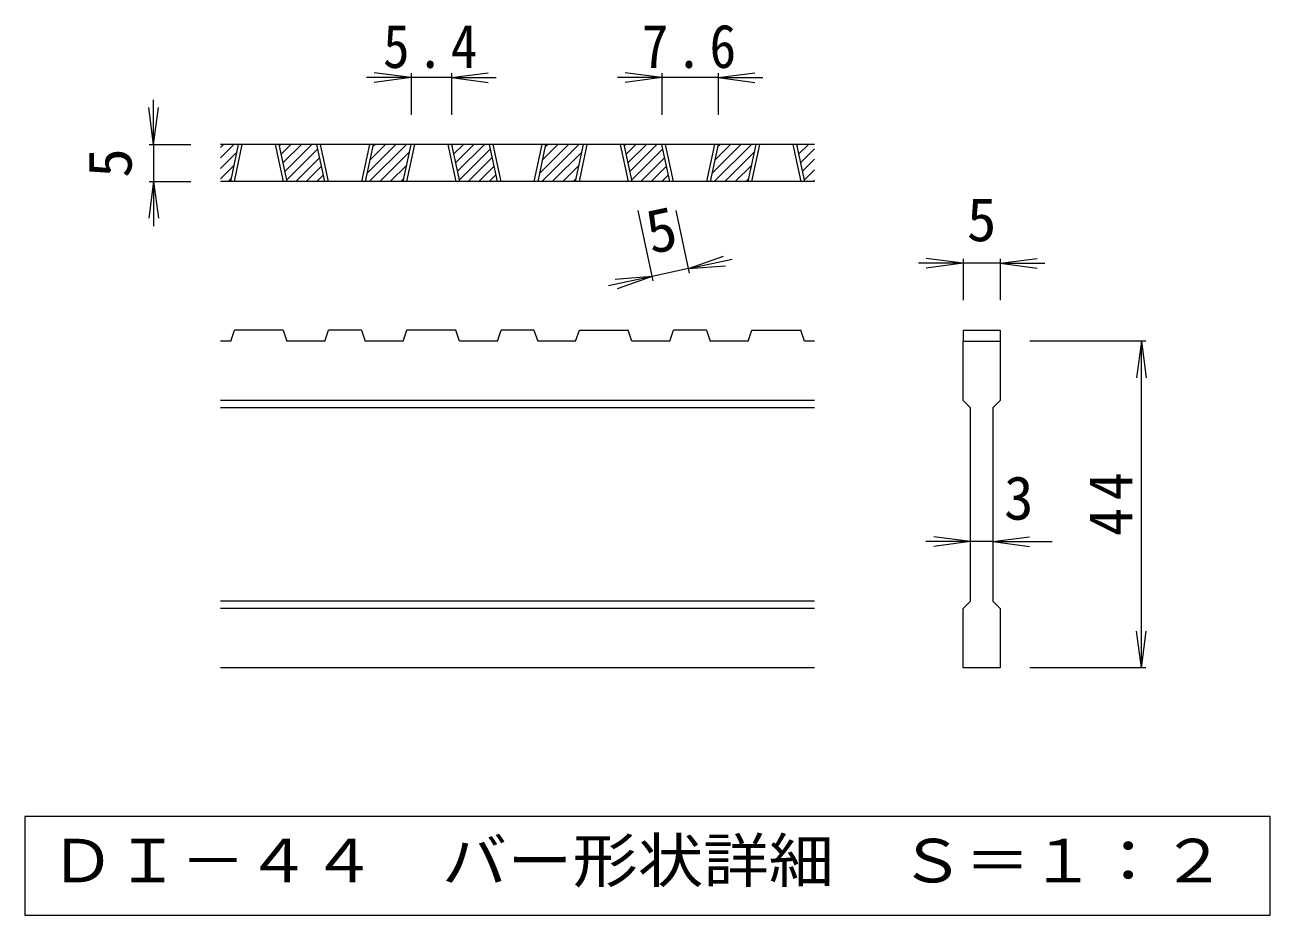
# Model space of a CAD drawing. Units: millimetres on the paper, enlarged 10 times, with parts at other scales. Extents: x -1794 to 1830, y -1374 to 1335.
# Drawn here: x -1794 to -956, y -1098 to -499 of the extents above; entities that cross this region are included whole.
import ezdxf
from ezdxf.enums import TextEntityAlignment as Align

# ---------------------------------------------------------------- set-up
doc = ezdxf.new("R2010")
doc.units = ezdxf.units.MM
doc.header["$LTSCALE"] = 10
doc.layers.add('D-0', color=3, linetype='Continuous', lineweight=9)
doc.layers.add('D-4', color=7, linetype='Continuous', lineweight=9)
doc.styles.add('ＭＳ ゴシック', font='')
doc.styles.get('ＭＳ ゴシック').set_extended_font_data('MS Gothic')

msp = doc.modelspace()

# ---------------------------------------------------------------- linework, layer by layer
at = {"layer": 'D-0'}
for p, q in [((-1662.56, -588.32), (-1653.49, -579.25)), ((-1662.56, -581.25), (-1660.56, -579.25)), ((-1262.56, -579.25), (-1662.56, -579.25)), ((-1662.56, -595.39), (-1651.4, -584.23)), ((-1655.68, -604.25), (-1650.33, -579.25)), ((-1653.18, -604.25), (-1647.83, -579.25)), ((-1625.68, -579.25), (-1620.33, -604.25)), ((-1623.18, -579.25), (-1617.83, -604.25)), ((-1623.01, -580.05), (-1622.21, -579.25)), ((-1621.76, -585.88), (-1615.14, -579.25)), ((-1620.52, -591.7), (-1608.07, -579.25)), ((-1619.27, -597.53), (-1601, -579.25)), ((-1618.02, -603.35), (-1596.96, -582.29)), ((-1592.26, -604.25), (-1597.61, -579.25)), ((-1589.76, -604.25), (-1595.11, -579.25)), ((-1562.26, -579.25), (-1567.61, -604.25)), ((-1559.76, -579.25), (-1565.11, -604.25)), ((-1563.94, -598.76), (-1544.43, -579.25)), ((-1562.36, -604.25), (-1537.36, -579.25)), ((-1562.01, -589.77), (-1551.5, -579.25)), ((-1560.09, -580.77), (-1558.57, -579.25)), ((-1555.29, -604.25), (-1535.26, -584.23)), ((-1539.55, -604.25), (-1534.2, -579.25)), ((-1537.05, -604.25), (-1531.7, -579.25)), ((-1509.55, -579.25), (-1504.2, -604.25)), ((-1507.05, -579.25), (-1501.7, -604.25)), ((-1506.88, -580.05), (-1506.08, -579.25)), ((-1505.63, -585.88), (-1499.01, -579.25)), ((-1504.38, -591.7), (-1491.94, -579.25)), ((-1503.14, -597.53), (-1484.87, -579.25)), ((-1501.89, -603.35), (-1480.83, -582.29)), ((-1476.13, -604.25), (-1481.48, -579.25)), ((-1473.63, -604.25), (-1478.98, -579.25)), ((-1446.13, -579.25), (-1451.48, -604.25)), ((-1443.63, -579.25), (-1448.98, -604.25)), ((-1447.81, -598.76), (-1428.3, -579.25)), ((-1446.23, -604.25), (-1421.23, -579.25)), ((-1445.88, -589.77), (-1435.37, -579.25)), ((-1443.96, -580.77), (-1442.44, -579.25)), ((-1439.16, -604.25), (-1419.13, -584.23)), ((-1423.42, -604.25), (-1418.07, -579.25)), ((-1420.92, -604.25), (-1415.57, -579.25)), ((-1393.42, -579.25), (-1388.07, -604.25)), ((-1390.92, -579.25), (-1385.57, -604.25)), ((-1390.75, -580.05), (-1389.95, -579.25)), ((-1389.5, -585.88), (-1382.88, -579.25)), ((-1388.25, -591.7), (-1375.81, -579.25)), ((-1387.01, -597.53), (-1368.73, -579.25)), ((-1385.76, -603.35), (-1364.7, -582.29)), ((-1360, -604.25), (-1365.35, -579.25)), ((-1357.5, -604.25), (-1362.85, -579.25)), ((-1330, -579.25), (-1335.35, -604.25)), ((-1327.5, -579.25), (-1332.85, -604.25)), ((-1331.68, -598.76), (-1312.17, -579.25)), ((-1330.09, -604.25), (-1305.09, -579.25)), ((-1329.75, -589.77), (-1319.24, -579.25)), ((-1327.83, -580.77), (-1326.31, -579.25)), ((-1323.02, -604.25), (-1303, -584.23)), ((-1307.28, -604.25), (-1301.93, -579.25)), ((-1304.78, -604.25), (-1299.43, -579.25)), ((-1277.28, -579.25), (-1271.93, -604.25)), ((-1274.78, -579.25), (-1269.43, -604.25)), ((-1274.61, -580.05), (-1273.82, -579.25)), ((-1273.37, -585.88), (-1266.74, -579.25)), ((-1272.12, -591.7), (-1262.56, -582.14)), ((-1662.56, -602.46), (-1653.32, -593.22)), ((-1611.86, -604.25), (-1595.72, -588.11)), ((-1604.79, -604.25), (-1594.47, -593.94)), ((-1548.22, -604.25), (-1537.19, -593.22)), ((-1495.72, -604.25), (-1479.59, -588.11)), ((-1488.65, -604.25), (-1478.34, -593.94)), ((-1432.08, -604.25), (-1421.06, -593.22)), ((-1379.59, -604.25), (-1363.45, -588.11)), ((-1372.52, -604.25), (-1362.21, -593.94)), ((-1315.95, -604.25), (-1304.92, -593.22)), ((-1270.87, -597.53), (-1262.56, -589.21)), ((-1657.28, -604.25), (-1655.25, -602.22)), ((-1597.71, -604.25), (-1593.23, -599.76)), ((-1541.15, -604.25), (-1539.11, -602.22)), ((-1481.58, -604.25), (-1477.09, -599.76)), ((-1425.01, -604.25), (-1422.98, -602.22)), ((-1365.45, -604.25), (-1360.96, -599.76)), ((-1308.88, -604.25), (-1306.85, -602.22)), ((-1269.63, -603.35), (-1262.56, -596.28)), ((-1263.46, -604.25), (-1262.56, -603.35)), ((-1262.56, -604.25), (-1662.56, -604.25)), ((-1655.68, -711.75), (-1662.56, -711.75)), ((-1655.68, -711.75), (-1653.18, -704.25)), ((-1620.33, -704.25), (-1653.18, -704.25)), ((-1620.33, -704.25), (-1617.83, -711.75)), ((-1592.26, -711.75), (-1617.83, -711.75)), ((-1592.26, -711.75), (-1589.76, -704.25)), ((-1567.61, -704.25), (-1589.76, -704.25)), ((-1567.61, -704.25), (-1565.11, -711.75)), ((-1539.55, -711.75), (-1565.11, -711.75)), ((-1539.55, -711.75), (-1537.05, -704.25)), ((-1504.2, -704.25), (-1537.05, -704.25)), ((-1501.7, -711.75), (-1504.2, -704.25)), ((-1476.13, -711.75), (-1501.7, -711.75)), ((-1476.13, -711.75), (-1473.63, -704.25)), ((-1451.48, -704.25), (-1473.63, -704.25)), ((-1451.48, -704.25), (-1448.98, -711.75)), ((-1423.42, -711.75), (-1448.98, -711.75)), ((-1423.42, -711.75), (-1420.92, -704.25)), ((-1420.92, -704.25), (-1388.07, -704.25)), ((-1385.57, -711.75), (-1388.07, -704.25)), ((-1360, -711.75), (-1385.57, -711.75)), ((-1360, -711.75), (-1357.5, -704.25)), ((-1335.35, -704.25), (-1357.5, -704.25)), ((-1335.35, -704.25), (-1332.85, -711.75)), ((-1307.28, -711.75), (-1332.85, -711.75)), ((-1307.28, -711.75), (-1304.78, -704.25)), ((-1304.78, -704.25), (-1271.93, -704.25)), ((-1269.43, -711.75), (-1271.93, -704.25)), ((-1262.56, -711.75), (-1269.43, -711.75)), ((-1162.56, -704.25), (-1137.56, -704.25)), ((-1162.56, -704.25), (-1162.56, -711.75)), ((-1162.56, -711.75), (-1137.56, -711.75)), ((-1162.56, -751.75), (-1162.56, -711.75)), ((-1137.56, -704.25), (-1137.56, -711.75)), ((-1137.56, -711.75), (-1137.56, -751.75)), ((-1262.56, -751.75), (-1662.56, -751.75)), ((-1162.56, -751.75), (-1157.56, -756.75)), ((-1142.56, -756.75), (-1137.56, -751.75)), ((-1262.56, -756.75), (-1662.56, -756.75)), ((-1157.56, -886.75), (-1157.56, -756.75)), ((-1142.56, -756.75), (-1142.56, -886.75)), ((-1262.56, -886.75), (-1662.56, -886.75)), ((-1142.56, -886.75), (-1137.56, -891.75)), ((-1262.56, -891.75), (-1662.56, -891.75)), ((-1137.56, -891.75), (-1137.56, -931.75)), ((-1262.56, -931.75), (-1662.56, -931.75)), ((-1137.56, -931.75), (-1162.56, -931.75))]:
    msp.add_line(p, q, dxfattribs=at)
msp.add_lwpolyline([(-1162.56, -931.75), (-1162.56, -891.75), (-1157.56, -886.75)], dxfattribs=at)
at = {"layer": 'D-0', "color": 7}
msp.add_lwpolyline([(-1794.21, -1031.75), (-1794.21, -1098.2), (-955.9, -1098.2), (-955.9, -1031.75)], close=True, dxfattribs=at)
at = {"layer": 'D-4'}
for p, q in [((-1534.2, -534.25), (-1564.2, -534.25)), ((-1534.2, -534.25), (-1558.98, -530.99)), ((-1534.2, -534.25), (-1558.98, -537.52)), ((-1534.2, -531.25), (-1534.2, -559.25)), ((-1507.05, -534.25), (-1534.2, -534.25)), ((-1507.05, -534.25), (-1482.26, -530.99)), ((-1507.05, -531.25), (-1507.05, -559.25)), ((-1507.05, -534.25), (-1482.26, -537.52)), ((-1507.05, -534.25), (-1477.05, -534.25)), ((-1365.35, -534.25), (-1395.35, -534.25)), ((-1365.35, -534.25), (-1390.14, -530.99)), ((-1365.35, -534.25), (-1390.14, -537.52)), ((-1365.35, -531.25), (-1365.35, -559.25)), ((-1327.5, -534.25), (-1365.35, -534.25)), ((-1327.5, -534.25), (-1302.71, -530.99)), ((-1327.5, -531.25), (-1327.5, -559.25)), ((-1327.5, -534.25), (-1302.71, -537.52)), ((-1327.5, -534.25), (-1297.5, -534.25)), ((-1707.56, -579.25), (-1707.56, -549.25)), ((-1707.56, -579.25), (-1710.82, -554.47)), ((-1707.56, -579.25), (-1704.29, -554.47)), ((-1710.56, -579.25), (-1682.56, -579.25)), ((-1707.56, -579.25), (-1707.56, -604.25)), ((-1707.56, -604.25), (-1710.82, -629.04)), ((-1710.56, -604.25), (-1682.56, -604.25)), ((-1707.56, -604.25), (-1704.29, -629.04)), ((-1707.56, -604.25), (-1707.56, -634.25)), ((-1371.26, -671.09), (-1381.38, -623.81)), ((-1346.82, -665.86), (-1355.82, -623.81)), ((-1347.44, -662.93), (-1323.89, -654.55)), ((-1347.44, -662.93), (-1318.11, -656.65)), ((-1347.44, -662.93), (-1322.52, -660.93)), ((-1162.56, -659.25), (-1192.56, -659.25)), ((-1162.56, -659.25), (-1187.34, -655.99)), ((-1162.56, -659.25), (-1187.34, -662.52)), ((-1162.56, -656.25), (-1162.56, -684.25)), ((-1137.56, -659.25), (-1162.56, -659.25)), ((-1137.56, -659.25), (-1112.77, -655.99)), ((-1137.56, -656.25), (-1137.56, -684.25)), ((-1137.56, -659.25), (-1112.77, -662.52)), ((-1137.56, -659.25), (-1107.56, -659.25)), ((-1371.89, -668.16), (-1401.23, -674.43)), ((-1371.89, -668.16), (-1396.81, -670.15)), ((-1371.89, -668.16), (-1395.45, -676.53)), ((-1347.44, -662.93), (-1371.89, -668.16)), ((-1039.56, -711.75), (-1117.56, -711.75)), ((-1042.56, -711.75), (-1045.82, -736.54)), ((-1042.56, -711.75), (-1039.29, -736.54)), ((-1042.56, -931.75), (-1042.56, -711.75)), ((-1157.56, -846.75), (-1182.34, -843.49)), ((-1142.56, -846.75), (-1117.77, -843.49)), ((-1157.56, -846.75), (-1187.56, -846.75)), ((-1157.56, -846.75), (-1182.34, -850.02)), ((-1142.56, -846.75), (-1157.56, -846.75)), ((-1142.56, -846.75), (-1117.77, -850.02)), ((-1142.56, -846.75), (-1102.56, -846.75)), ((-1042.56, -931.75), (-1045.82, -906.97)), ((-1042.56, -931.75), (-1039.29, -906.97)), ((-1039.56, -931.75), (-1117.56, -931.75))]:
    msp.add_line(p, q, dxfattribs=at)

# ---------------------------------------------------------------- texts
at = {"layer": 'D-0', "color": 2, "style": 'ＭＳ ゴシック', "width": 1.1}
msp.add_text('ＤＩ－４４\u3000バー形状詳細\u3000Ｓ＝１：２', height=29.33, dxfattribs=at).set_placement((-1777.56, -1084.98), align=Align.BOTTOM_LEFT)
at = {"layer": 'D-4', "color": 2, "style": 'ＭＳ ゴシック'}
for rotation, p in [(90, (-1713.56, -601.75)), (12.079, (-1370.7, -661.77))]:
    msp.add_text('5', height=29.33, rotation=rotation, dxfattribs=at).set_placement(p, align=Align.BOTTOM_LEFT)
for s, p in [('5', (-1160.06, -653.25)), ('3', (-1135.06, -840.75))]:
    msp.add_text(s, height=29.33, dxfattribs=at).set_placement(p, align=Align.BOTTOM_LEFT)
at = {"layer": 'D-4', "color": 2, "char_height": 29.33, "attachment_point": 7, "style": 'ＭＳ ゴシック'}
for s, insert in [('\\T1.27;\\W0.9;5.4', (-1553.12, -528.25)), ('\\T1.27;\\W0.9;7.6', (-1378.93, -528.25))]:
    msp.add_mtext(s, dxfattribs=dict(at, insert=insert))
at = {"layer": 'D-4', "color": 2, "insert": (-1048.56, -843), "char_height": 29.33, "attachment_point": 7, "rotation": 90, "style": 'ＭＳ ゴシック'}
msp.add_mtext('\\T1.27;\\W0.95;44', dxfattribs=at)

doc.saveas('drawing.dxf')
